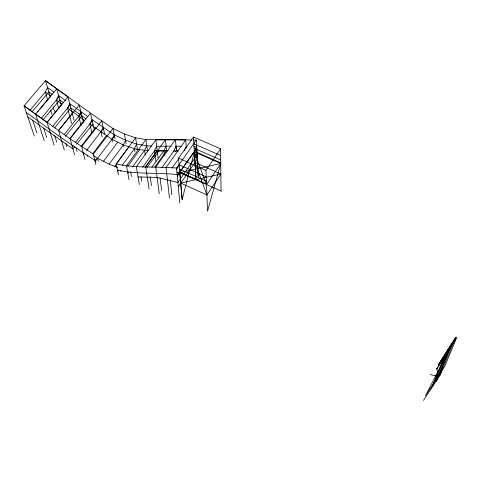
<?xml version="1.0" encoding="UTF-8"?>
<svg xmlns="http://www.w3.org/2000/svg" width="481" height="481" viewBox="0 0 481 481"><rect width="100%" height="100%" fill="white"/><g stroke="black" fill="none" stroke-linecap="round" stroke-linejoin="round"><path stroke-width="0.72" d="M196.789 148.202L179.732 171.951L182.149 199.567L194.348 151.858M436.754 380.224L449.982 348.003L452.675 342.43L438.696 364.562M436.105 381.217L438.101 376.382L430.11 374.597M452.044 343.44L438.335 376.07M441.72 370.881L439.676 375.775L455.778 337.277L438.534 364.598M431.126 388.798L446.699 351.713M433.038 385.888L448.701 348.539M435.972 381.415L437.993 376.599L436.892 368.693M438.75 364.279L455.645 337.536M452.597 342.322L450.102 348.094L436.694 369.005M93.392 155.61L97.625 158.303L109.115 164.177L123.425 144.919L125.535 140.224L136.592 144.066L146.777 145.821L151.713 146.032M196.615 146.747L194.414 151.641L196.044 179.816L193.452 137.031L220.593 148.815L221.019 191.011L179.798 172.673L220.743 163.516L207.539 211.243L205.988 170.328L220.593 148.815M161.808 167.785L173.797 151.058L176.028 146.182L181.259 146.35M122.342 165.139L134.452 148.713L136.592 144.066M75.313 142.713L89.827 124.056L91.973 119.565L114.201 134.782L112.067 139.292L95.184 161.454M52.603 126.563L67.556 108.117L69.691 103.595L87.885 116.691M184.217 150.709L186.201 146.519M151.96 167.172L163.901 150.812L166.125 146.17M132.461 166.949L144.595 150.361L146.777 145.821M80.874 111.766L78.728 116.234L64.003 134.818M103.174 127.218L100.956 131.68L86.586 150.409M193.711 146.771L196.717 146.867L194.318 151.569L177.303 175.92M449.843 348.28L425.475 395.767L444.865 366.065L456.95 337.079L436.688 368.975M423.533 400.366L439.796 375.589M220.845 174.038L180.712 183.081L206.92 194.985L220.845 174.038L194.961 162.5M195.935 179.353L179.798 172.673L177.327 176.202M178.289 186.58L197.258 159.187M193.284 140.037L196.26 140.091L176.593 168.326L179.1 164.761L206.235 176.894M176.244 169.697L179.245 165.44M182.155 199.549L178.517 158.117L193.452 137.031M171.945 168.248L178.794 158.568M34.313 136.045L24.05 105.82L45.503 80.634L90.482 113.113L112.963 128.511L124.417 133.989L135.588 137.831L145.875 139.55L185.732 139.941L166.023 167.568L169.462 198.082M175.625 151.533L176.413 150.433L175.439 139.682L155.856 139.899L136.339 166.721L139.34 184.56M142.677 167.22L154.455 150.878L156.65 146.242L171.02 146.17M154.894 166.865L166.685 150.493M127.639 166.45L139.688 149.856L134.452 148.713L128.908 146.765L114.706 166.318L109.115 164.177M145.015 167.34L157.191 150.547L168.182 150.481M165.434 139.791L145.725 166.811L149.074 189.057M147.21 167.16L159.103 150.848M127.838 173.226L128.655 172.12M118.44 174.91L116.192 163.943L135.588 137.831L137.326 148.641M103.385 161.436L117.749 142.196L123.425 144.919L128.908 146.765M117.713 171.356L118.53 170.262M92.767 153.722L106.517 135.492M95.833 164.466L93.308 154.07L112.963 128.511L114.959 138.612M80.952 146.567L95.394 127.868M114.478 136.183L112.067 139.292L112.56 141.715M69.661 138.768L84.283 120.148L67.556 108.117L70.082 105.08M72.282 146.555L73.142 145.466M83.61 154.203L84.452 153.132M58.309 130.694L73.148 112.175M74.777 146.573L72.926 148.882L27.82 116.925M76.629 144.264L92.965 123.888M91.811 132.389L89.827 124.056L92.298 120.978M65.434 136.345L81.92 115.933M54.563 127.982L70.833 107.948L85.991 118.861M41.27 118.386L58.898 96.946M46.94 122.481L62.007 104.088L56.337 99.964L58.598 95.515L65.602 100.619M81.223 113.185L78.728 116.234L81.097 125.631M54.112 145.19L47.054 122.378L67.947 96.946L45.503 80.634L50.252 96.958M37.542 112.049L38.492 110.901M39.442 109.752L50.83 95.966L45.31 91.955L47.499 87.488L53.926 92.136M103.481 128.637L100.956 131.68L102.128 137.019M30.008 110.299L45.31 91.955L47.817 100.403M32.113 111.82L48.803 91.973L52.285 94.498M42.833 120.034L59.83 99.97L63.306 102.489M174.429 151.07L174.08 151.064M167.358 150.896L154.455 150.878L155.796 161.159M154.209 150.866L164.502 150.824M191.799 140.007L175.439 139.682L155.754 167.081L159.271 193.765M173.797 151.058L177.988 151.16M138.059 176.93L157.119 177.429L177.91 182.479L197.036 154.96L194.258 154.353M176.774 172.246L179.756 172.396L177.17 174.531C157.293 172.42 137.043 174.501 117.436 170.015M148.142 150.727L136.676 149.2M116.192 163.943C136.015 168.416 156.463 166.264 176.569 168.061L179.816 202.988M176.413 150.433L177.874 150.757M116.853 166.973L114.706 166.318L117.442 167.196M193.849 143.819L220.659 155.525M194.108 148.256L220.707 159.914M194.276 151.172L220.737 162.8M178.517 158.117L205.988 170.328M104.539 133.952L101.816 120.857L81.638 146.645L84.975 159.451M179.485 169.108L206.397 181.187M122.396 144.426L123.713 145.015M179.732 171.964L206.505 184.007M66.847 146.759L65.825 143.32M114.201 134.782L125.535 140.224M117.749 142.196L112.067 139.292L89.827 124.056M93.308 154.07L70.13 138.805L24.05 105.82L47.054 122.378M26.329 112.536L60.54 137.175L83.255 152.85L94.799 160.197L97.625 158.303L98.322 161.249M194.931 162.542L206.92 194.985M32.618 120.142L36.893 132.972M44.186 140.608L35.576 114.081L56.728 88.763L61.231 105.038M43.747 128.223L46.693 137.482M54.72 135.672L56.662 142.069M50.745 110.263L51.996 114.484M64.268 149.886L58.61 130.604L79.233 105.044L83.55 122.607M53.126 106.812L54.497 111.526M56.451 100.048L58.91 108.754M74.519 154.617L70.13 138.805L90.482 113.113L94.222 129.323M75.962 147.378L77.074 151.461M67.556 108.117L71.597 123.298M67.947 96.946L74.062 120.292M87.145 154.936L87.476 156.253M120.599 170.202L120.881 171.627M129.064 179.816L126.449 165.765L145.875 139.55L147.655 151.984M123.425 144.919L123.767 146.753M130.694 172.108L131.493 176.509M124.417 133.989L126.142 143.633M134.452 148.713L134.963 151.798M141.023 176.78L141.751 181.229M144.595 150.361L145.304 155.165M150.18 176.816L151.467 185.702M160.047 177.717L161.652 190.386M155.856 139.899L158.117 157.954M163.901 150.812L164.4 155.249M170.244 179.966L171.819 194.679M165.428 139.749L166.763 152.044M176.028 146.182L176.431 150.607M185.732 139.941L186.309 147.98M196.717 146.867L198.286 176.407M196.26 140.091L198.196 176.479M221.47 191.185L221.47 191.504M220.743 163.516L206.529 184.704L194.318 151.9L220.743 163.516"/></g></svg>
